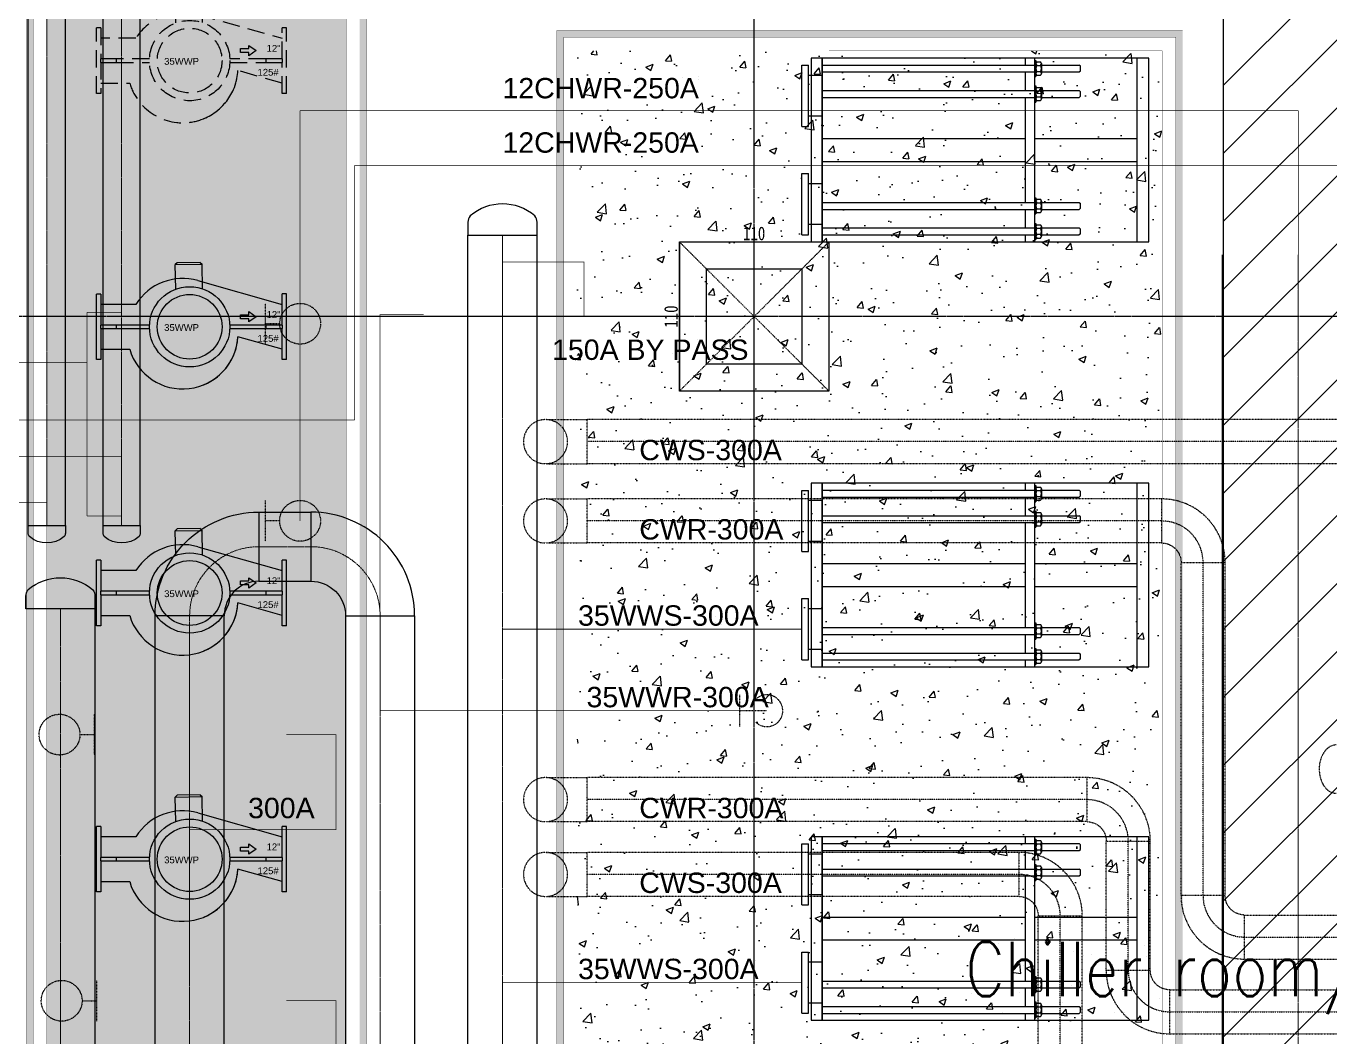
# Model space of a CAD drawing. Header units: millimetres. Extents: x -18489 to 17339, y -1599 to 10961.
# Drawn here: x -16733 to -15775, y 5132 to 5876 of the extents above; entities that cross this region are included whole.
import ezdxf
from ezdxf.enums import TextEntityAlignment as Align

# ---------------------------------------------------------------- set-up
doc = ezdxf.new("R2010")
doc.units = ezdxf.units.MM
for name, pattern in [('188K-SM-03-F10-MECH-EQ-Y2257103$0$Micron CUP L10 HVAC EQU$0$DASHED', [19.05, 12.7, -6.35]), ('188K-SM-07-F10-MECH-CHW PIPE-Y2257103$0$Micron CUP L10 HVAC 2nd PIPE$0$CENTER', [2, 1.25, -0.25, 0.25, -0.25]), ('188K-SM-07-F10-MECH-CHW PIPE-Y2257103$0$Micron CUP L10 HVAC 2nd PIPE$0$DASHED', [0.75, 0.5, -0.25]), ('188K-SM-07-F10-MECH-CHW PIPE-Y2257103$0$Micron CUP L10 HVAC 2nd PIPE$0$JIS_02_1.0', [2, 1, -1]), ('188K-SM-07-F10-MECH-CHW PIPE-Y2257103$0$XKA01LR1-HVAC-PIPE-冷卻水-Y2225103 Shawn$0$CENTER', [2, 1.25, -0.25, 0.25, -0.25]), ('X-CUB3-L10$0$COL-CEN-LIN', [3.25, 2.5, -0.25, 0.25, -0.25]), ('X-CUB3-L10$0$HIDDEN', [0.4, 0.3, -0.1])]:
    doc.linetypes.add(name, pattern=pattern)
for name, color, linetype in [('188K-SM-03-F10-MECH-EQ-Y2257103$0$0 Xref', 8, 'Continuous'), ('188K-SM-03-F10-MECH-EQ-Y2257103$0$M-EQU-FOUNDATION', 8, 'Continuous'), ('188K-SM-03-F10-MECH-EQ-Y2257103$0$Micron CUP L10 CDA EQU$0$M MOVE-IN AREA', 8, 'Continuous'), ('188K-SM-03-F10-MECH-EQ-Y2257103$0$Micron CUP L10 HVAC EQU$0$M-FUTURE-EQU', 253, '188K-SM-03-F10-MECH-EQ-Y2257103$0$Micron CUP L10 HVAC EQU$0$DASHED'), ('188K-SM-03-F10-MECH-EQ-Y2257103$0$Micron CUP L10 HVAC EQU$0$M-HVAC HR CHILLER', 1, 'Continuous'), ('188K-SM-07-F10-MECH-CHW PIPE-Y2257103$0$0 XC', 8, 'Continuous'), ('188K-SM-07-F10-MECH-CHW PIPE-Y2257103$0$M-CWTR-12PIPE-R', 4, 'Continuous'), ('188K-SM-07-F10-MECH-CHW PIPE-Y2257103$0$M-CWTR-5PIPE-R', 94, 'Continuous'), ('188K-SM-07-F10-MECH-CHW PIPE-Y2257103$0$M-CWTR-5PIPE-S', 144, 'Continuous'), ('188K-SM-07-F10-MECH-CHW PIPE-Y2257103$0$M-P-HWR-D-29', 211, 'Continuous'), ('188K-SM-07-F10-MECH-CHW PIPE-Y2257103$0$M-P-HWS-D-35', 1, 'Continuous'), ('188K-SM-07-F10-MECH-CHW PIPE-Y2257103$0$Micron CUP L10 HVAC 2nd PIPE$0$M-CWTR-5PIPE-R', 94, 'Continuous'), ('188K-SM-07-F10-MECH-CHW PIPE-Y2257103$0$Micron CUP L10 HVAC 2nd PIPE$0$M-CWTR-5PIPE-S', 144, 'Continuous'), ('188K-SM-07-F10-MECH-CHW PIPE-Y2257103$0$Micron CUP L10 HVAC 2nd PIPE$0$M-P-12CHR-2nd-PIPE', 4, '188K-SM-07-F10-MECH-CHW PIPE-Y2257103$0$Micron CUP L10 HVAC 2nd PIPE$0$JIS_02_1.0'), ('188K-SM-07-F10-MECH-CHW PIPE-Y2257103$0$Micron CUP L10 HVAC 2nd PIPE$0$M-P-12CHS-2nd-PIPE', 3, '188K-SM-07-F10-MECH-CHW PIPE-Y2257103$0$Micron CUP L10 HVAC 2nd PIPE$0$JIS_02_1.0'), ('188K-SM-07-F10-MECH-CHW PIPE-Y2257103$0$Micron CUP L10 HVAC 2nd PIPE$0$M-P-2nd -CWS-D', 15, '188K-SM-07-F10-MECH-CHW PIPE-Y2257103$0$Micron CUP L10 HVAC 2nd PIPE$0$JIS_02_1.0'), ('188K-SM-07-F10-MECH-CHW PIPE-Y2257103$0$Micron CUP L10 HVAC 2nd PIPE$0$M-P-2nd Cen', 8, '188K-SM-07-F10-MECH-CHW PIPE-Y2257103$0$Micron CUP L10 HVAC 2nd PIPE$0$CENTER'), ('188K-SM-07-F10-MECH-CHW PIPE-Y2257103$0$Micron CUP L10 HVAC 2nd PIPE$0$M-P-2nd HWR', 211, '188K-SM-07-F10-MECH-CHW PIPE-Y2257103$0$Micron CUP L10 HVAC 2nd PIPE$0$JIS_02_1.0'), ('188K-SM-07-F10-MECH-CHW PIPE-Y2257103$0$Micron CUP L10 HVAC 2nd PIPE$0$M-P-2nd-CWR-D', 202, '188K-SM-07-F10-MECH-CHW PIPE-Y2257103$0$Micron CUP L10 HVAC 2nd PIPE$0$JIS_02_1.0'), ('188K-SM-07-F10-MECH-CHW PIPE-Y2257103$0$Micron CUP L10 HVAC 2nd PIPE$0$M-P-2nd-HWS', 1, '188K-SM-07-F10-MECH-CHW PIPE-Y2257103$0$Micron CUP L10 HVAC 2nd PIPE$0$JIS_02_1.0'), ('188K-SM-07-F10-MECH-CHW PIPE-Y2257103$0$Micron CUP L10 HVAC 2nd PIPE$0$M-P-TXT2.5', 7, 'Continuous'), ('X-CUB3-L10$0$CCL', 8, 'X-CUB3-L10$0$COL-CEN-LIN'), ('X-CUB3-L10$0$COL', 8, 'Continuous'), ('X-CUB3-L10$0$COL-S', 8, 'Continuous')]:
    doc.layers.add(name, color=color, linetype=linetype)
doc.layers.add('188K-SM-07-F10-MECH-CHW PIPE-Y2257103$0$XKA01LR1-HVAC-PIPE-冷卻水-Y2225103 Shawn$0$M-PIPE-CEN', color=8, linetype='188K-SM-07-F10-MECH-CHW PIPE-Y2257103$0$XKA01LR1-HVAC-PIPE-冷卻水-Y2225103 Shawn$0$CENTER', lineweight=9)
doc.styles.add('188K-SM-03-F10-MECH-EQ-Y2257103$0$Micron CUP L10 HVAC EQU$0$Standard', font='arial.ttf')
doc.styles.add('188K-SM-07-F10-MECH-CHW PIPE-Y2257103$0$Micron CUP L10 HVAC 2nd PIPE$0$Standard', font='arial.ttf')
doc.styles.add('X-CUB3-L10$0$CHINA', font='simplex.shx', dxfattribs={"width": 0.75, "bigfont": 'chineset.shx'})
doc.styles.add('X-CUB3-L10$0$DIM', font='', dxfattribs={"width": 0.8})
doc.styles.get('X-CUB3-L10$0$DIM').set_extended_font_data('MingLiU')
doc.dimstyles.new('X-CUB3-L10$0$JJP_005_defpoint', dxfattribs={"dimtxt": 20, "dimasz": 0.5, "dimexe": 0.5, "dimexo": 0.5, "dimgap": 0.5, "dimtad": 1, "dimdsep": 46, "dimtxsty": 'X-CUB3-L10$0$DIM', "dimblk": 'X-CUB3-L10$0$_None', "dimcen": 10, "dimclrd": 256, "dimclre": 256, "dimclrt": 256, "dimadec": 0, "dimazin": 0, "dimtfac": 1, "dimtix": 1, "dimtmove": 2, "dimatfit": 3, "dimldrblk": 'X-CUB3-L10$0$_None', "dimfxl": 0.5, "dimtolj": 1, "dimtzin": 0, "dimarcsym": 0})

# ---------------------------------------------------------------- blocks, each defined once
blk = doc.blocks.new('188K-SM-03-F10-MECH-EQ-Y2257103$0$Micron CUP L10 HVAC EQU$0$A$C66dd3646')
for p, q in [((-92.1, 0), (-47.1, 0)), ((-92.1, 0), (-92.1, -5)), ((-47.1, 0), (-47.1, -5)), ((-12.5, 0), (32.5, 0)), ((-12.5, 0), (-12.5, -5)), ((32.5, 0), (32.5, -5)), ((-92.1, -5), (-47.1, -5)), ((-84.6, -15), (-84.6, -5)), ((-54.6, -15), (-54.6, -5)), ((-12.5, -5), (32.5, -5)), ((-5, -15), (-5, -5)), ((25, -15), (25, -5)), ((-92.23, -15), (-92.23, -171.22)), ((-87.17, -15), (-87.17, -171.22)), ((-73.49, -15), (-73.49, -171.22)), ((-68.43, -15), (-68.43, -171.22)), ((-38.24, -15), (-38.24, -164.47)), ((-21.36, -15), (-21.36, -164.47)), ((8.83, -15), (8.83, -171.22)), ((13.89, -15), (13.89, -171.22)), ((27.57, -15), (27.57, -171.22)), ((32.63, -15), (32.63, -171.22)), ((-97.3, -164.47), (-92.23, -164.47)), ((-97.3, -171.22), (37.7, -171.22)), ((-95.61, -171.22), (-95.61, -172.07)), ((-83.79, -172.07), (-95.61, -172.07)), ((-86.08, -172.07), (-93.32, -172.07)), ((-87.17, -164.47), (-73.49, -164.47)), ((-83.79, -171.22), (-83.79, -172.07)), ((-76.87, -171.22), (-76.87, -172.07)), ((-65.05, -172.07), (-76.87, -172.07)), ((-67.34, -172.07), (-74.58, -172.07)), ((-68.43, -164.47), (8.83, -164.47)), ((-65.05, -171.22), (-65.05, -172.07)), ((-38.24, -171.22), (-38.24, -246.56)), ((-21.36, -171.22), (-21.36, -246.56)), ((5.45, -171.22), (5.45, -172.07)), ((17.27, -172.07), (5.45, -172.07)), ((14.98, -172.07), (7.74, -172.07)), ((13.89, -164.47), (27.57, -164.47)), ((17.27, -171.22), (17.27, -172.07)), ((24.19, -171.22), (24.19, -172.07)), ((36.01, -172.07), (24.19, -172.07)), ((33.72, -172.07), (26.48, -172.07)), ((32.63, -164.47), (37.7, -164.47)), ((36.01, -171.22), (36.01, -172.07)), ((-94.58, -172.74), (-94.58, -175.44)), ((-86.08, -176.12), (-93.32, -176.12)), ((-92.23, -176.12), (-92.23, -203.97)), ((-92.07, -175.44), (-92.07, -172.74)), ((-87.34, -172.74), (-87.34, -175.44)), ((-87.17, -176.12), (-87.17, -203.97)), ((-84.83, -172.74), (-84.83, -175.44)), ((-75.83, -172.74), (-75.83, -175.44)), ((-67.34, -176.12), (-74.58, -176.12)), ((-73.49, -176.12), (-73.49, -203.97)), ((-73.32, -175.44), (-73.32, -172.74)), ((-68.6, -172.74), (-68.6, -175.44)), ((-68.43, -176.12), (-68.43, -203.97)), ((-66.08, -172.74), (-66.08, -175.44)), ((6.48, -172.74), (6.48, -175.44)), ((14.98, -176.12), (7.74, -176.12)), ((8.83, -176.12), (8.83, -203.97)), ((9.11, -175.51), (8.95, -175.51)), ((9, -175.44), (9, -172.74)), ((13.77, -175.51), (13.61, -175.51)), ((13.72, -172.74), (13.72, -175.44)), ((13.89, -176.12), (13.89, -203.97)), ((16.23, -172.74), (16.23, -175.44)), ((25.23, -172.74), (25.23, -175.44)), ((33.72, -176.12), (26.48, -176.12)), ((27.57, -176.12), (27.57, -203.97)), ((27.85, -175.51), (27.69, -175.51)), ((27.74, -175.44), (27.74, -172.74)), ((32.51, -175.51), (32.35, -175.51)), ((32.47, -172.74), (32.47, -175.44)), ((32.63, -176.12), (32.63, -203.97)), ((34.98, -172.74), (34.98, -175.44)), ((-91.39, -204.81), (-92.23, -203.97)), ((-91.39, -204.81), (-88.01, -204.81)), ((-87.17, -203.97), (-88.01, -204.81)), ((-72.65, -204.81), (-73.49, -203.97)), ((-72.65, -204.81), (-69.27, -204.81)), ((-68.43, -203.97), (-69.27, -204.81)), ((8.83, -203.97), (9.67, -204.81)), ((9.67, -204.81), (13.05, -204.81)), ((13.05, -204.81), (13.89, -203.97)), ((27.57, -203.97), (28.41, -204.81)), ((28.41, -204.81), (31.79, -204.81)), ((31.79, -204.81), (32.63, -203.97)), ((-97.3, -246.56), (37.7, -246.56))]:
    blk.add_line(p, q)
for points in [[(37.7, -15), (37.7, -7), (-97.3, -7), (-97.3, -15)], [(37.7, -15), (-97.3, -15), (-97.3, -255), (37.7, -255)]]:
    blk.add_lwpolyline(points, close=True)
for centre, major_axis, start_param, end_param in [((-93.32, -173.57), (-1.06, 1.06), 4.510487, 6.485087), ((-89.7, -176.54), (-3.16, 3.16), -1.341997, -0.228799), ((-86.08, -173.57), (1.06, 1.06), 6.081283, 8.055884), ((-74.58, -173.57), (-1.06, 1.06), 4.510487, 6.485087), ((-70.96, -176.54), (-3.16, 3.16), -1.341997, -0.228799), ((-67.34, -173.57), (-1.06, 1.06), 4.510487, 6.485087), ((7.74, -173.57), (-1.06, 1.06), 4.510487, 6.485087), ((11.36, -176.54), (3.16, 3.16), 0.228799, 1.341997), ((14.98, -173.57), (1.06, 1.06), 6.081283, 8.055884), ((26.48, -173.57), (-1.06, 1.06), 4.510487, 6.485087), ((30.1, -176.54), (-3.16, 3.16), -1.341997, -0.228799), ((33.72, -173.57), (-1.06, 1.06), 4.510487, 6.485087), ((-93.32, -174.61), (1.06, 1.06), 2.939691, 4.914291), ((-89.7, -171.64), (3.16, 3.16), 3.370391, 4.48359), ((-86.08, -174.61), (-1.06, 1.06), 1.368894, 3.343495), ((-74.58, -174.61), (1.06, 1.06), 2.939691, 4.914291), ((-70.96, -171.64), (3.16, 3.16), 3.370391, 4.48359), ((-67.34, -174.61), (-1.06, 1.06), 1.368894, 3.343495), ((7.74, -174.61), (1.06, 1.06), 2.939691, 4.914291), ((11.36, -171.64), (3.16, 3.16), 3.370391, 4.48359), ((14.98, -174.61), (-1.06, 1.06), 1.368894, 3.343495), ((26.48, -174.61), (1.06, 1.06), 2.939691, 4.914291), ((30.1, -171.64), (3.16, 3.16), 3.370391, 4.48359), ((33.72, -174.61), (-1.06, 1.06), 1.368894, 3.343495)]:
    blk.add_ellipse(centre, major_axis=major_axis, ratio=1, start_param=start_param, end_param=end_param)
blk = doc.blocks.new('188K-SM-03-F10-MECH-EQ-Y2257103$0$Micron CUP L10 HVAC EQU$0$ARROW')
for p, q in [((-1, 1.71), (-0.98, 1.71)), ((-0.98, 3.35), (-0.99, 4.64)), ((-0.99, 4.64), (2, 2.52)), ((-0.97, 0.46), (-0.98, 1.71)), ((2, 2.52), (-0.97, 0.46)), ((-0.97, 0.46), (-0.97, 0.46))]:
    blk.add_line(p, q)
blk.add_lwpolyline([(-1, 1.71), (-4.4, 1.71), (-4.4, 3.35), (-1, 3.35)])
blk = doc.blocks.new('188K-SM-03-F10-MECH-EQ-Y2257103$0$Micron CUP L10 HVAC EQU$0$A$C3F035902')
for p, q in [((21.57, 139.7, -726.97), (69.83, 139.7, -726.97)), ((21.57, 136.53, -726.97), (21.57, 139.7, -726.97)), ((44.43, 136.53, -726.97), (21.57, 136.53, -726.97)), ((29.19, 136.53, -726.97), (29.19, 115.2, -726.97)), ((44.43, 136.53, -726.97), (44.43, 125.1, -726.97)), ((44.43, 136.53, -726.97), (46.97, 136.53, -726.97)), ((46.97, 125.1, -726.97), (46.97, 136.53, -726.97)), ((69.83, 136.53, -726.97), (46.97, 136.53, -726.97)), ((62.21, 110.63, -726.97), (62.21, 136.53, -726.97)), ((69.83, 136.53, -726.97), (69.83, 139.7, -726.97)), ((44.43, 125.1, -726.97), (44.43, 100.62, -726.97)), ((46.97, 125.1, -726.97), (44.43, 125.1, -726.97)), ((46.97, 100.62, -726.97), (46.97, 125.1, -726.97)), ((73.39, 81.38, -726.97), (91.42, 81.66, -726.97)), ((91.42, 81.66, -726.97), (91.72, 61.97, -726.97)), ((92.88, 80.24, -726.97), (91.42, 81.66, -726.97)), ((93.13, 63.43, -726.97), (92.88, 80.24, -726.97)), ((79.73, 65.15, -726.97), (62.22, 3.18, -726.97)), ((73.69, 61.7, -726.97), (91.72, 61.97, -726.97)), ((93.13, 63.43, -726.97), (91.72, 61.97, -726.97)), ((44.44, 41.62, -726.97), (44.44, 15.23, -726.97)), ((46.98, 15.23, -726.97), (46.98, 41.62, -726.97)), ((29.2, 3.18, -726.97), (38.37, 35.62, -726.97)), ((44.44, 15.23, -726.97), (44.44, 3.18, -726.97)), ((46.98, 15.23, -726.97), (44.44, 15.23, -726.97)), ((46.98, 3.18, -726.97), (46.98, 15.23, -726.97)), ((21.58, 3.18, -726.97), (44.44, 3.18, -726.97)), ((21.58, 0, -726.97), (21.58, 3.18, -726.97)), ((21.58, 0, -726.97), (69.84, 0, -726.97)), ((46.98, 3.18, -726.97), (44.44, 3.18, -726.97)), ((46.98, 3.18, -726.97), (69.84, 3.18, -726.97)), ((69.84, 0, -726.97), (69.84, 3.18, -726.97))]:
    blk.add_line(p, q)
for radius in [29.53, 23.79]:
    blk.add_circle((45.7, 71.12, -726.97), radius)
for start, end in [(106.33505, 266.81551), (344.21584, 57.91027), (202.52535, 266.81551)]:
    blk.add_arc((40.62, 76.2, -726.97), 40.64, start, end)
at = {"xscale": 1.805256982577703, "yscale": 1.805256982577703, "zscale": 1.805256982577703, "rotation": 270}
blk.add_blockref('188K-SM-03-F10-MECH-EQ-Y2257103$0$Micron CUP L10 HVAC EQU$0$ARROW', (48.51, 25.77, -440.76), dxfattribs=at)
at = {"style": '188K-SM-03-F10-MECH-EQ-Y2257103$0$Micron CUP L10 HVAC EQU$0$Standard'}
for s, p in [('35WWP', (42.67, 89.86, -726.97)), ('125#', (34.66, 21.22, -726.66)), ('12"', (52.24, 14.55, -726.66))]:
    blk.add_text(s, height=5, rotation=270, dxfattribs=at).set_placement(p)
blk = doc.blocks.new('188K-SM-03-F10-MECH-EQ-Y2257103$0$Micron CUP L10 HVAC EQU')
at = {"layer": '188K-SM-03-F10-MECH-EQ-Y2257103$0$Micron CUP L10 HVAC EQU$0$M-FUTURE-EQU', "xscale": 10, "yscale": 10, "zscale": 10, "rotation": 90}
blk.add_blockref('188K-SM-03-F10-MECH-EQ-Y2257103$0$Micron CUP L10 HVAC EQU$0$A$C3F035902', (-210155.5, 50957.9, 7269.7), dxfattribs=at)
at = {"layer": '188K-SM-03-F10-MECH-EQ-Y2257103$0$Micron CUP L10 HVAC EQU$0$M-HVAC HR CHILLER', "xscale": 10, "yscale": 10, "zscale": 10, "rotation": 90}
for name, p in [('188K-SM-03-F10-MECH-EQ-Y2257103$0$Micron CUP L10 HVAC EQU$0$A$C66dd3646', (-206366.7, 51055.6)), ('188K-SM-03-F10-MECH-EQ-Y2257103$0$Micron CUP L10 HVAC EQU$0$A$C3F035902', (-210155.5, 48999.8, 7269.7)), ('188K-SM-03-F10-MECH-EQ-Y2257103$0$Micron CUP L10 HVAC EQU$0$A$C66dd3646', (-206366.7, 47928.6)), ('188K-SM-03-F10-MECH-EQ-Y2257103$0$Micron CUP L10 HVAC EQU$0$A$C3F035902', (-210155.5, 47041.7, 7269.7)), ('188K-SM-03-F10-MECH-EQ-Y2257103$0$Micron CUP L10 HVAC EQU$0$A$C3F035902', (-210155.5, 45083.6, 7269.7)), ('188K-SM-03-F10-MECH-EQ-Y2257103$0$Micron CUP L10 HVAC EQU$0$A$C66dd3646', (-206366.7, 45328.6))]:
    blk.add_blockref(name, p, dxfattribs=at)
blk = doc.blocks.new('188K-SM-03-F10-MECH-EQ-Y2257103')
at = {"layer": '188K-SM-03-F10-MECH-EQ-Y2257103$0$M-EQU-FOUNDATION'}
h = blk.add_hatch(dxfattribs=at)
h.set_pattern_fill('AR-CONC', color=256, scale=0.1)
h.set_pattern_definition([(50, (3173.521, 709.199), (18.218467, -1.593909), [1.905, -20.955]), (355, (3173.521, 709.2), (-3.524342, 19.105685), [1.524, -16.764058]), (100.45144, (3175.04, 709.066), (14.694125, 17.511775), [1.619001, -17.809024]), (46.1842, (3173.521, 714.28), (27.107904, -4.204233), [2.8575, -31.4325]), (96.63556, (3175.78, 713.93), (23.740413, 24.742612), [2.428502, -26.71356]), (351.18415, (3173.52, 714.28), (23.740413, 24.742612), [2.285997, -25.145973]), (21, (3176.061, 713.009), (15.161439, -10.22652), [1.905, -20.955]), (326, (3176.061, 713.01), (6.180203, 18.418797), [1.524, -16.764]), (71.451445, (3177.325, 712.157), (21.341642, 8.192277), [1.619001, -17.808994]), (37.5, (3173.5214, 709.199), (0.3088603, 8.4555039), [0, -16.5608, 0, -17.018, 0, -16.8275]), (7.5, (3173.521, 709.199), (6.6819663, 10.0180575), [0, -9.7028, 0, -16.1798, 0, -6.4135]), (327.5, (3167.857, 709.199), (13.5590595, -0.5728744), [0, -6.35, 0, -19.812, 0, -26.289]), (317.5, (3165.317, 709.199), (14.812918, 2.542649), [0, -8.255, 0, -13.1572, 0, -18.669])])
h.paths.add_polyline_path([(-16488.15, 5923.27), (-16488.15, 4312.46), (-16728.15, 4312.46), (-16728.15, 5923.27)], flags=16)
h.paths.add_polyline_path([(-16483.15, 5928.27), (-16483.15, 4307.46), (-16733.15, 4307.46), (-16733.15, 5928.27)])
h = blk.add_hatch(dxfattribs=at)
h.set_pattern_fill('AR-CONC', color=256, scale=0.3)
h.set_pattern_definition([(50, (3173.52, 709.2), (54.6554, -4.78173), [5.715, -62.865]), (355, (3173.52, 709.2), (-10.57303, 57.31705), [4.572, -50.29218]), (100.45144, (3178.076, 708.8), (44.08237, 52.53533), [4.857, -53.42707]), (46.1842, (3173.52, 724.44), (81.32371, -12.6127), [8.5725, -94.2975]), (96.63556, (3180.3, 723.39), (71.22124, 74.22784), [7.2855, -80.14068]), (351.18415, (3173.52, 724.44), (71.22124, 74.22784), [6.858, -75.43792]), (21, (3181.14, 720.63), (45.48432, -30.67956), [5.715, -62.865]), (326, (3181.14, 720.63), (18.54061, 55.25639), [4.572, -50.292]), (71.45144, (3184.93, 718.07), (64.02493, 24.57683), [4.857, -53.42698]), (37.5, (3173.521, 709.2), (0.926581, 25.366512), [0, -49.6824, 0, -51.054, 0, -50.4825]), (7.5, (3173.52, 709.2), (20.0459, 30.054172), [0, -29.1084, 0, -48.5394, 0, -19.2405]), (327.5, (3156.529, 709.2), (40.677179, -1.718623), [0, -19.05, 0, -59.436, 0, -78.867]), (317.5, (3148.91, 709.2), (44.438754, 7.62795), [0, -24.765, 0, -39.4716, 0, -56.007])])
h.paths.add_polyline_path([(-16498.15, 5913.27), (-16498.15, 4322.46), (-16718.15, 4322.46), (-16718.15, 5913.27)])
h = blk.add_hatch(dxfattribs=at)
h.set_pattern_fill('AR-CONC', color=256, scale=0.1)
h.set_pattern_definition([(50, (3773.521, 709.199), (18.218467, -1.593909), [1.905, -20.955]), (355, (3773.521, 709.2), (-3.524342, 19.105685), [1.524, -16.764058]), (100.45144, (3775.04, 709.066), (14.694125, 17.511775), [1.619001, -17.809024]), (46.1842, (3773.521, 714.28), (27.107904, -4.204233), [2.8575, -31.4325]), (96.63556, (3775.78, 713.93), (23.740413, 24.742612), [2.428502, -26.71356]), (351.18415, (3773.52, 714.28), (23.740413, 24.742612), [2.285997, -25.145973]), (21, (3776.061, 713.009), (15.161439, -10.22652), [1.905, -20.955]), (326, (3776.061, 713.01), (6.180203, 18.418797), [1.524, -16.764]), (71.451445, (3777.325, 712.157), (21.341642, 8.192277), [1.619001, -17.808994]), (37.5, (3773.5214, 709.199), (0.3088603, 8.4555039), [0, -16.5608, 0, -17.018, 0, -16.8275]), (7.5, (3773.521, 709.199), (6.6819663, 10.0180575), [0, -9.7028, 0, -16.1798, 0, -6.4135]), (327.5, (3767.857, 709.199), (13.5590595, -0.5728744), [0, -6.35, 0, -19.812, 0, -26.289]), (317.5, (3765.317, 709.199), (14.812918, 2.542649), [0, -8.255, 0, -13.1572, 0, -18.669])])
h.paths.add_polyline_path([(-15888.15, 5867.95), (-15888.15, 4762.46), (-16338.15, 4762.46), (-16338.15, 5867.95)], flags=16)
h.paths.add_polyline_path([(-15883.15, 5872.95), (-15883.15, 4757.46), (-16343.15, 4757.46), (-16343.15, 5872.95)])
h = blk.add_hatch(dxfattribs=at)
h.set_pattern_fill('AR-CONC', color=256, scale=0.3)
h.set_pattern_definition([(50, (4473.52, 709.2), (54.6554, -4.78173), [5.715, -62.865]), (355, (4473.52, 709.2), (-10.57303, 57.31705), [4.572, -50.29218]), (100.45144, (4478.076, 708.8), (44.08237, 52.53533), [4.857, -53.42707]), (46.1842, (4473.52, 724.44), (81.32371, -12.6127), [8.5725, -94.2975]), (96.63556, (4480.3, 723.39), (71.22124, 74.22784), [7.2855, -80.14068]), (351.18415, (4473.52, 724.44), (71.22124, 74.22784), [6.858, -75.43792]), (21, (4481.14, 720.63), (45.48432, -30.67956), [5.715, -62.865]), (326, (4481.14, 720.63), (18.54061, 55.25639), [4.572, -50.292]), (71.45144, (4484.93, 718.07), (64.02493, 24.57683), [4.857, -53.42698]), (37.5, (4473.521, 709.2), (0.926581, 25.366512), [0, -49.6824, 0, -51.054, 0, -50.4825]), (7.5, (4473.52, 709.2), (20.0459, 30.054172), [0, -29.1084, 0, -48.5394, 0, -19.2405]), (327.5, (4456.529, 709.2), (40.677179, -1.718623), [0, -19.05, 0, -59.436, 0, -78.867]), (317.5, (4448.91, 709.2), (44.438754, 7.62795), [0, -24.765, 0, -39.4716, 0, -56.007])])
h.paths.add_polyline_path([(-16328.15, 5857.78), (-16253.15, 5857.78), (-16143.15, 5857.78), (-16143.15, 5857.95), (-15898.15, 5857.95), (-15898.15, 4772.46), (-16328.15, 4772.46)])
at = {"layer": '188K-SM-03-F10-MECH-EQ-Y2257103$0$M-EQU-FOUNDATION', "const_width": 0.2}
for points in [[(-16483.15, 5928.27), (-16483.15, 4307.46), (-16733.15, 4307.46), (-16733.15, 5928.27)], [(-16488.15, 5923.27), (-16488.15, 4312.46), (-16728.15, 4312.46), (-16728.15, 5923.27)], [(-16498.15, 5913.27), (-16498.15, 4322.46), (-16718.15, 4322.46), (-16718.15, 5913.27)], [(-15883.15, 5872.95), (-15883.15, 4757.46), (-16343.15, 4757.46), (-16343.15, 5872.95)], [(-15888.15, 5867.95), (-15888.15, 4762.46), (-16338.15, 4762.46), (-16338.15, 5867.95)], [(-16328.15, 5857.78), (-16253.15, 5857.78), (-16253.15, 5857.78), (-16143.15, 5857.78), (-16143.15, 5857.95), (-15898.15, 5857.95), (-15898.15, 4772.46), (-16328.15, 4772.46)]]:
    blk.add_lwpolyline(points, close=True, dxfattribs=at)
at = {"layer": '188K-SM-03-F10-MECH-EQ-Y2257103$0$0 Xref', "xscale": 0.1, "yscale": 0.1, "zscale": 0.1}
blk.add_blockref('188K-SM-03-F10-MECH-EQ-Y2257103$0$Micron CUP L10 HVAC EQU', (4473.52, 709.2), dxfattribs=at)
at = {"layer": '188K-SM-03-F10-MECH-EQ-Y2257103$0$Micron CUP L10 CDA EQU$0$M MOVE-IN AREA'}
h = blk.add_hatch(dxfattribs=at)
h.set_pattern_fill('JIS_WOOD', color=256, scale=50)
h.set_pattern_definition([(45, (4473.52, 709.2), (-25, 25), [])])
h.paths.add_polyline_path([(-17249.15, 7922.46), (-17249.15, 7642.46), (-15853.15, 7642.46), (-15853.15, 6432.46), (-15853.15, 789.96), (-15463.15, 789.96), (-15463.15, 6142.46), (-15463.15, 7642.46), (-14093.15, 7642.46), (-14093.15, 7922.46)])
at = {"layer": '188K-SM-03-F10-MECH-EQ-Y2257103$0$Micron CUP L10 CDA EQU$0$M MOVE-IN AREA', "const_width": 1}
blk.add_lwpolyline([(-17249.15, 7922.46), (-17249.15, 7642.46), (-15853.15, 7642.46), (-15853.15, 6432.46), (-15853.15, 6432.46), (-15853.15, 789.96), (-15463.15, 789.96), (-15463.15, 6142.46), (-15463.15, 6142.46), (-15463.15, 7642.46), (-14093.15, 7642.46), (-14093.15, 7922.46)], close=True, dxfattribs=at)
blk = doc.blocks.new('*D570')
at = {"layer": 'DefPoints', "lineweight": -2, "transparency": 16777216}
blk.add_line((0, 0), (110, 0), dxfattribs=at)
at = {"layer": 'DefPoints', "color": 0, "transparency": 16777216}
for p in [(0, 0), (110, 0), (110, 0)]:
    blk.add_point(p, dxfattribs=at)
at = {"layer": 'DefPoints', "transparency": 16777216, "insert": (55, 6.07), "char_height": 10, "attachment_point": 5, "style": 'X-CUB3-L10$0$DIM'}
blk.add_mtext('\\A1;110', dxfattribs=at)
blk = doc.blocks.new('X-CUB3-L10$0$_None')
blk = doc.blocks.new('*D571')
at = {"layer": 'DefPoints', "lineweight": -2, "transparency": 16777216}
blk.add_line((0, 0), (0, -110), dxfattribs=at)
at = {"layer": 'DefPoints', "color": 0, "transparency": 16777216}
for p in [(0, 0), (0, -110), (0, -110)]:
    blk.add_point(p, dxfattribs=at)
at = {"layer": 'DefPoints', "transparency": 16777216, "insert": (-6.07, -55), "char_height": 10, "attachment_point": 5, "rotation": 90, "style": 'X-CUB3-L10$0$DIM'}
blk.add_mtext('\\A1;110', dxfattribs=at)
blk = doc.blocks.new('188K-SM-07-F10-MECH-CHW PIPE-Y2257103$0$500A-12')
blk.add_lwpolyline([(94.3, -254), (0, -254), (0, 254), (94.3, 254, -0.159807), (141.5, 238.5, -0.366872), (141.5, -238.5, -0.159807)], format="xyb", close=True)
blk = doc.blocks.new('188K-SM-07-F10-MECH-CHW PIPE-Y2257103$0$Micron CUP L10 HVAC 2nd PIPE$0$300A-15')
for p, q in [((0, 162), (305, 162)), ((305, -162), (305, 162)), ((0, -162), (305, -162))]:
    blk.add_line(p, q)
blk.add_arc((0, 0), 162, 90, 270)
at = {"linetype": '188K-SM-07-F10-MECH-CHW PIPE-Y2257103$0$Micron CUP L10 HVAC 2nd PIPE$0$DASHED'}
blk.add_arc((0, 0), 162, 270, 90, dxfattribs=at)
blk = doc.blocks.new('188K-SM-07-F10-MECH-CHW PIPE-Y2257103$0$Micron CUP L10 HVAC 2nd PIPE')
at = {"layer": '188K-SM-07-F10-MECH-CHW PIPE-Y2257103$0$Micron CUP L10 HVAC 2nd PIPE$0$M-CWTR-5PIPE-R', "color": 8, "linetype": '188K-SM-07-F10-MECH-CHW PIPE-Y2257103$0$Micron CUP L10 HVAC 2nd PIPE$0$JIS_02_1.0', "const_width": 5}
blk.add_lwpolyline([(-215424, 48063.6), (-215424, 48501.9), (-211366.7, 48501.9)], dxfattribs=at)
at = {"layer": '188K-SM-07-F10-MECH-CHW PIPE-Y2257103$0$Micron CUP L10 HVAC 2nd PIPE$0$M-CWTR-5PIPE-S', "color": 8, "linetype": '188K-SM-07-F10-MECH-CHW PIPE-Y2257103$0$Micron CUP L10 HVAC 2nd PIPE$0$JIS_02_1.0', "const_width": 5}
blk.add_lwpolyline([(-212637.5, 47214.7), (-212637.5, 48164.7), (-211916.7, 48164.7)], dxfattribs=at)
at = {"layer": '188K-SM-07-F10-MECH-CHW PIPE-Y2257103$0$Micron CUP L10 HVAC 2nd PIPE$0$M-P-12CHR-2nd-PIPE', "color": 8}
for p, q in [((-210309.6, 49329.4, 0), (-210309.6, 49629.4, 0)), ((-210204.6, 49479.4, 0), (-210309.6, 49479.4, 0)), ((-210309.6, 47879.4, 0), (-210309.6, 48179.4, 0)), ((-210204.6, 48029.4, 0), (-210309.6, 48029.4, 0))]:
    blk.add_line(p, q, dxfattribs=at)
at = {"layer": '188K-SM-07-F10-MECH-CHW PIPE-Y2257103$0$Micron CUP L10 HVAC 2nd PIPE$0$M-P-12CHR-2nd-PIPE', "color": 8, "const_width": 5, "elevation": 0}
for points in [[(-210054.6, 49479.4), (-210054.6, 51045.8)], [(-210054.6, 51045.8), (-202716.7, 51045.8)], [(-210054.6, 49479.4), (-210054.6, 48029.4)]]:
    blk.add_lwpolyline(points, dxfattribs=at)
at = {"layer": '188K-SM-07-F10-MECH-CHW PIPE-Y2257103$0$Micron CUP L10 HVAC 2nd PIPE$0$M-P-12CHR-2nd-PIPE', "color": 8, "const_width": 5}
for points in [[(-202716.7, 48952.1), (-202716.7, 51045.8)], [(-211620.8, 49193.2), (-211620.8, 49562.6), (-211620.8, 48066.2)], [(-211620.8, 49562.6), (-211369.6, 49562.6)], [(-215541, 46064.7), (-216114, 46064.7), (-216114, 49193.2), (-211620.8, 49193.2)], [(-211620.8, 48066.2), (-211366.7, 48066.2)]]:
    blk.add_lwpolyline(points, dxfattribs=at)
at = {"layer": '188K-SM-07-F10-MECH-CHW PIPE-Y2257103$0$Micron CUP L10 HVAC 2nd PIPE$0$M-P-12CHR-2nd-PIPE', "color": 8}
for centre in [(-210054.6, 49479.4, 0), (-210054.6, 48029.4, 0)]:
    blk.add_circle(centre, 150, dxfattribs=at)
at = {"layer": '188K-SM-07-F10-MECH-CHW PIPE-Y2257103$0$Micron CUP L10 HVAC 2nd PIPE$0$M-P-12CHR-2nd-PIPE'}
blk.add_ellipse((-202437.2, 46203.1), major_axis=(0, -178), ratio=0.707865, start_param=3.141593, end_param=6.283185, dxfattribs=at)
at = {"layer": '188K-SM-07-F10-MECH-CHW PIPE-Y2257103$0$Micron CUP L10 HVAC 2nd PIPE$0$M-P-12CHS-2nd-PIPE', "color": 8, "const_width": 5, "elevation": 0}
for points in [[(-209654.6, 48771.3), (-209654.6, 50645.8)], [(-209654.6, 50645.8), (-197766.7, 50645.8)]]:
    blk.add_lwpolyline(points, dxfattribs=at)
at = {"layer": '188K-SM-07-F10-MECH-CHW PIPE-Y2257103$0$Micron CUP L10 HVAC 2nd PIPE$0$M-P-12CHS-2nd-PIPE', "color": 8, "const_width": 5}
blk.add_lwpolyline([(-215424, 46564.7), (-215762, 46564.7), (-215762, 48771.3), (-209654.6, 48771.3)], dxfattribs=at)
at = {"layer": '188K-SM-07-F10-MECH-CHW PIPE-Y2257103$0$Micron CUP L10 HVAC 2nd PIPE$0$M-P-2nd -CWS-D'}
for p, q in [((-199560, 48774), (-207945.6, 48774)), ((-199560, 48450), (-207945.6, 48450)), ((-204771.7, 45590.6), (-207945.6, 45590.6)), ((-204771.7, 45266.6), (-207945.6, 45266.6)), ((-204628.7, 41157.3), (-204628.7, 45123.6)), ((-204304.7, 41157.3), (-204304.7, 45123.6))]:
    blk.add_line(p, q, dxfattribs=at)
at = {"layer": '188K-SM-07-F10-MECH-CHW PIPE-Y2257103$0$Micron CUP L10 HVAC 2nd PIPE$0$M-P-2nd -CWS-D', "flags": 128}
blk.add_lwpolyline([(-204628.7, 45123.6), (-204304.7, 45123.6, 0.414214), (-204771.7, 45590.6), (-204771.7, 45266.6, -0.414214)], format="xyb", close=True, dxfattribs=at)
at = {"layer": '188K-SM-07-F10-MECH-CHW PIPE-Y2257103$0$Micron CUP L10 HVAC 2nd PIPE$0$M-P-2nd Cen'}
for p, q in [((-199560, 48612), (-207945.6, 48612)), ((-203721.7, 48028.6), (-207945.6, 48028.6)), ((-203416.7, 45272.7), (-203416.7, 47723.6)), ((-204271.7, 45978.6), (-207945.6, 45978.6)), ((-203966.7, 44722.7), (-203966.7, 45673.6)), ((-204771.7, 45428.6), (-207945.6, 45428.6)), ((-204466.7, 41157.3), (-204466.7, 45123.6)), ((-203111.7, 44967.7), (-194201, 44967.7)), ((-203661.7, 44417.7), (-194201, 44417.7))]:
    blk.add_line(p, q, dxfattribs=at)
for centre, start, end in [((-203721.7, 47723.6), 0, 90), ((-204271.7, 45673.6), 0, 90), ((-204771.7, 45123.6), 0, 90), ((-203111.7, 45272.7), 180, 270), ((-203661.7, 44722.7), 180, 270)]:
    blk.add_arc(centre, 305, start, end, dxfattribs=at)
at = {"layer": '188K-SM-07-F10-MECH-CHW PIPE-Y2257103$0$Micron CUP L10 HVAC 2nd PIPE$0$M-P-2nd HWR'}
for p, q in [((-206822.3, 46515.6), (-206822.3, 46749.6)), ((-211568.4, 46606.9, 0), (-211568.4, 46306.9, 0)), ((-206623.4, 46632.6), (-206822.3, 46632.6)), ((-211673.4, 46456.9, 0), (-211568.4, 46456.9, 0)), ((-211552.5, 44648.8, 0), (-211552.5, 44348.8, 0)), ((-211657.5, 44498.8, 0), (-211552.5, 44498.8, 0))]:
    blk.add_line(p, q, dxfattribs=at)
at = {"layer": '188K-SM-07-F10-MECH-CHW PIPE-Y2257103$0$Micron CUP L10 HVAC 2nd PIPE$0$M-P-2nd HWR', "const_width": 5}
for points in [[(-209466.7, 46943.4), (-209466.7, 49545.1), (-209147.3, 49545.1)], [(-206822.3, 46632.6), (-209466.7, 46632.6)]]:
    blk.add_lwpolyline(points, dxfattribs=at)
at = {"layer": '188K-SM-07-F10-MECH-CHW PIPE-Y2257103$0$Micron CUP L10 HVAC 2nd PIPE$0$M-P-2nd HWR', "const_width": 5, "elevation": 0}
for points in [[(-210155.5, 46456.9), (-209791.2, 46456.9), (-209791.2, 45756.9), (-210866.7, 45756.9)], [(-210155.5, 44498.8), (-209791.2, 44498.8), (-209791.2, 43798.8), (-210866.7, 43798.8)]]:
    blk.add_lwpolyline(points, dxfattribs=at)
at = {"layer": '188K-SM-07-F10-MECH-CHW PIPE-Y2257103$0$Micron CUP L10 HVAC 2nd PIPE$0$M-P-2nd HWR'}
for centre in [(-211823.4, 46456.9, 0), (-211807.5, 44498.8, 0)]:
    blk.add_circle(centre, 150, dxfattribs=at)
blk.add_arc((-206623.4, 46632.6), 117, 226.51254, 133.48746, dxfattribs=at)
at = {"layer": '188K-SM-07-F10-MECH-CHW PIPE-Y2257103$0$Micron CUP L10 HVAC 2nd PIPE$0$M-P-2nd-CWR-D'}
for p, q in [((-203721.7, 48190.6), (-207945.6, 48190.6)), ((-203721.7, 47866.6), (-207945.6, 47866.6)), ((-203578.7, 45272.7), (-203578.7, 47723.6)), ((-203254.7, 45272.7), (-203254.7, 47723.6)), ((-204271.7, 46140.6), (-207945.6, 46140.6)), ((-204271.7, 45816.6), (-207945.6, 45816.6)), ((-204128.7, 44722.7), (-204128.7, 45673.6)), ((-203804.7, 44722.7), (-203804.7, 45673.6)), ((-203111.7, 45129.7), (-194201, 45129.7)), ((-203111.7, 44805.7), (-194201, 44805.7)), ((-203661.7, 44579.7), (-194201, 44579.7)), ((-203661.7, 44255.7), (-194201, 44255.7))]:
    blk.add_line(p, q, dxfattribs=at)
at = {"layer": '188K-SM-07-F10-MECH-CHW PIPE-Y2257103$0$Micron CUP L10 HVAC 2nd PIPE$0$M-P-2nd-CWR-D', "flags": 128}
for points in [[(-203578.7, 47723.6), (-203254.7, 47723.6, 0.414214), (-203721.7, 48190.6), (-203721.7, 47866.6, -0.414214)], [(-204128.7, 45673.6), (-203804.7, 45673.6, 0.414214), (-204271.7, 46140.6), (-204271.7, 45816.6, -0.414214)], [(-203254.7, 45272.7), (-203578.7, 45272.7, 0.414214), (-203111.7, 44805.7), (-203111.7, 45129.7, -0.414214)], [(-203804.7, 44722.7), (-204128.7, 44722.7, 0.414214), (-203661.7, 44255.7), (-203661.7, 44579.7, -0.414214)]]:
    blk.add_lwpolyline(points, format="xyb", close=True, dxfattribs=at)
at = {"layer": '188K-SM-07-F10-MECH-CHW PIPE-Y2257103$0$Micron CUP L10 HVAC 2nd PIPE$0$M-P-2nd-HWS', "const_width": 5}
for points in [[(-207966.7, 49532.6), (-207966.7, 49932.6), (-208566.7, 49932.6)], [(-206366.7, 47232.6), (-208566.7, 47232.6)], [(-206366.7, 44632.6), (-208566.7, 44632.6)]]:
    blk.add_lwpolyline(points, dxfattribs=at)
at = {"layer": '188K-SM-07-F10-MECH-CHW PIPE-Y2257103$0$Micron CUP L10 HVAC 2nd PIPE$0$M-P-2nd -CWS-D'}
for p in [(-208250.6, 48612), (-208250.6, 45428.6)]:
    blk.add_blockref('188K-SM-07-F10-MECH-CHW PIPE-Y2257103$0$Micron CUP L10 HVAC 2nd PIPE$0$300A-15', p, dxfattribs=at)
at = {"layer": '188K-SM-07-F10-MECH-CHW PIPE-Y2257103$0$Micron CUP L10 HVAC 2nd PIPE$0$M-P-2nd-CWR-D'}
for p in [(-208250.6, 48028.6), (-208250.6, 45978.6)]:
    blk.add_blockref('188K-SM-07-F10-MECH-CHW PIPE-Y2257103$0$Micron CUP L10 HVAC 2nd PIPE$0$300A-15', p, dxfattribs=at)
at = {"layer": '188K-SM-07-F10-MECH-CHW PIPE-Y2257103$0$Micron CUP L10 HVAC 2nd PIPE$0$M-P-TXT2.5', "color": 8, "style": '188K-SM-07-F10-MECH-CHW PIPE-Y2257103$0$Micron CUP L10 HVAC 2nd PIPE$0$Standard'}
for p in [(-208567, 51212.5), (-208567, 50812.5)]:
    blk.add_text('12CHWR-250A', height=150, dxfattribs=at).set_placement(p, align=Align.MIDDLE_LEFT)
at = {"layer": '188K-SM-07-F10-MECH-CHW PIPE-Y2257103$0$Micron CUP L10 HVAC 2nd PIPE$0$M-P-TXT2.5', "style": '188K-SM-07-F10-MECH-CHW PIPE-Y2257103$0$Micron CUP L10 HVAC 2nd PIPE$0$Standard'}
for s, p in [('150A BY PASS', (-208202.5, 49288.3)), ('CWS-300A', (-207561.4, 48550.5)), ('CWR-300A', (-207561.4, 47967)), ('35WWS-300A', (-208011.6, 47333)), ('35WWR-300A', (-207949, 46733)), ('300A', (-210437.2, 45917)), ('CWR-300A', (-207561.4, 45917)), ('CWS-300A', (-207561.4, 45367)), ('35WWS-300A', (-208011.6, 44733))]:
    blk.add_text(s, height=150, dxfattribs=at).set_placement(p, align=Align.MIDDLE_LEFT)
blk = doc.blocks.new('188K-SM-07-F10-MECH-CHW PIPE-Y2257103')
at = {"layer": '188K-SM-07-F10-MECH-CHW PIPE-Y2257103$0$M-CWTR-12PIPE-R'}
blk.add_line((-15854.05, 5707.95), (-15854.05, 3265.97), dxfattribs=at)
at = {"layer": '188K-SM-07-F10-MECH-CHW PIPE-Y2257103$0$M-CWTR-5PIPE-R', "color": 8}
for p, q in [((-16676.8, 5508.6), (-16676.8, 5902.86)), ((-16649.5, 5508.6), (-16649.5, 5902.86))]:
    blk.add_line(p, q, dxfattribs=at)
at = {"layer": '188K-SM-07-F10-MECH-CHW PIPE-Y2257103$0$M-CWTR-5PIPE-R', "color": 8, "elevation": 0}
blk.add_lwpolyline([(-16676.8, 5503.14), (-16676.8, 5508.6), (-16649.5, 5508.6), (-16649.5, 5503.14, -0.159807), (-16650.33, 5500.6, -0.366872), (-16675.97, 5500.6, -0.159807)], format="xyb", close=True, dxfattribs=at)
at = {"layer": '188K-SM-07-F10-MECH-CHW PIPE-Y2257103$0$M-CWTR-5PIPE-S', "color": 8}
for p, q in [((-16731.8, 5508.6), (-16731.8, 5952.86)), ((-16704.5, 5508.6), (-16704.5, 5952.86))]:
    blk.add_line(p, q, dxfattribs=at)
at = {"layer": '188K-SM-07-F10-MECH-CHW PIPE-Y2257103$0$M-CWTR-5PIPE-S', "color": 8, "elevation": 0}
blk.add_lwpolyline([(-16731.8, 5503.14), (-16731.8, 5508.6), (-16704.5, 5508.6), (-16704.5, 5503.14, -0.159807), (-16705.33, 5500.6, -0.366872), (-16730.97, 5500.6, -0.159807)], format="xyb", close=True, dxfattribs=at)
at = {"layer": '188K-SM-07-F10-MECH-CHW PIPE-Y2257103$0$M-P-HWR-D-29'}
for p, q in [((-16562.35, 5518.54), (-16523.95, 5518.54)), ((-16562.35, 5467.74), (-16523.95, 5467.74)), ((-16682.75, 5447.34), (-16682.75, 4284.06)), ((-16638.55, 4704.47), (-16638.55, 5442.34)), ((-16587.75, 4704.47), (-16587.75, 5442.34)), ((-16498.55, 5442.34), (-16498.55, 4394.06)), ((-16447.75, 5442.34), (-16447.75, 4394.06))]:
    blk.add_line(p, q, dxfattribs=at)
at = {"layer": '188K-SM-07-F10-MECH-CHW PIPE-Y2257103$0$M-P-HWR-D-29', "elevation": 0, "flags": 128}
for points in [[(-16587.75, 5442.34), (-16638.55, 5442.34, -0.414214), (-16562.35, 5518.54), (-16562.35, 5467.74, 0.414214)], [(-16498.55, 5442.34), (-16447.75, 5442.34, 0.414214), (-16523.95, 5518.54), (-16523.95, 5467.74, -0.414214)]]:
    blk.add_lwpolyline(points, format="xyb", close=True, dxfattribs=at)
at = {"layer": '188K-SM-07-F10-MECH-CHW PIPE-Y2257103$0$M-P-HWS-D-35'}
for p, q in [((-16408.55, 4374.06), (-16408.55, 5722.34)), ((-16357.75, 4374.06), (-16357.75, 5722.34))]:
    blk.add_line(p, q, dxfattribs=at)
at = {"layer": '188K-SM-07-F10-MECH-CHW PIPE-Y2257103$0$XKA01LR1-HVAC-PIPE-冷卻水-Y2225103 Shawn$0$M-PIPE-CEN', "color": 8, "linetype": '188K-SM-07-F10-MECH-CHW PIPE-Y2257103$0$XKA01LR1-HVAC-PIPE-冷卻水-Y2225103 Shawn$0$CENTER'}
for p, q in [((-16718.15, 5508.6), (-16718.15, 5952.86)), ((-16663.15, 5508.6), (-16663.15, 5902.86))]:
    blk.add_line(p, q, dxfattribs=at)
at = {"layer": '188K-SM-07-F10-MECH-CHW PIPE-Y2257103$0$XKA01LR1-HVAC-PIPE-冷卻水-Y2225103 Shawn$0$M-PIPE-CEN', "linetype": '188K-SM-07-F10-MECH-CHW PIPE-Y2257103$0$XKA01LR1-HVAC-PIPE-冷卻水-Y2225103 Shawn$0$CENTER'}
for p, q in [((-16383.15, 4374.06), (-16383.15, 5722.34)), ((-15798.15, 5707.95), (-15798.15, 3265.97)), ((-16562.35, 5493.14), (-16523.95, 5493.14)), ((-16708.15, 5447.34), (-16708.15, 4284.06)), ((-16613.15, 4704.47), (-16613.15, 5442.34)), ((-16473.15, 5442.34), (-16473.15, 4394.06))]:
    blk.add_line(p, q, dxfattribs=at)
for centre, start, end in [((-16562.35, 5442.34), 90, 180), ((-16523.95, 5442.34), 0, 90)]:
    blk.add_arc(centre, 50.8, start, end, dxfattribs=at)
at = {"layer": '188K-SM-07-F10-MECH-CHW PIPE-Y2257103$0$0 XC', "xscale": 0.1, "yscale": 0.1, "zscale": 0.1}
blk.add_blockref('188K-SM-07-F10-MECH-CHW PIPE-Y2257103$0$Micron CUP L10 HVAC 2nd PIPE', (4473.52, 709.2), dxfattribs=at)
at = {"layer": '188K-SM-07-F10-MECH-CHW PIPE-Y2257103$0$M-P-HWR-D-29', "xscale": 0.1, "yscale": 0.1, "zscale": 0.1, "rotation": 90}
blk.add_blockref('188K-SM-07-F10-MECH-CHW PIPE-Y2257103$0$500A-12', (-16708.15, 5447.34), dxfattribs=at)
at = {"layer": '188K-SM-07-F10-MECH-CHW PIPE-Y2257103$0$M-P-HWS-D-35', "xscale": -0.1, "yscale": 0.1, "zscale": 0.1, "rotation": 270}
blk.add_blockref('188K-SM-07-F10-MECH-CHW PIPE-Y2257103$0$500A-12', (-16383.15, 5722.34), dxfattribs=at)
blk = doc.blocks.new('*U569')
at = {"layer": 'DefPoints', "linetype": 'X-CUB3-L10$0$HIDDEN', "ltscale": 0.1}
for p, q in [((110, 0), (0, -110)), ((0, 0), (110, -110))]:
    blk.add_line(p, q, dxfattribs=at)
at = {"layer": 'X-CUB3-L10$0$COL', "ltscale": 0.1}
blk.add_lwpolyline([(0, 0), (110, 0), (110, -110), (0, -110)], close=True, dxfattribs=at)
at = {"layer": 'DefPoints'}
dim = blk.add_linear_dim(base=(110, 0), p1=(0, 0), p2=(110, 0), dimstyle='X-CUB3-L10$0$JJP_005_defpoint', override={"dimtxt": 10}, dxfattribs=at)
dim.commit()
dim.dimension.update_dxf_attribs({"geometry": '*D570', "text_midpoint": (55, 6.067)})
dim = blk.add_linear_dim(base=(0, -110), p1=(0, 0), p2=(0, -110), angle=90, dimstyle='X-CUB3-L10$0$JJP_005_defpoint', override={"dimtxt": 10}, dxfattribs=at)
dim.commit()
dim.dimension.update_dxf_attribs({"geometry": '*D571', "text_midpoint": (-6.067, -55)})
blk = doc.blocks.new('X-CUB3-L10$0$CUB3-10')
at = {"layer": 'X-CUB3-L10$0$CCL'}
for p, q in [((-3360, 0), (-3360, 9982.459)), ((720, 6382.459), (-5160, 6382.459))]:
    blk.add_line(p, q, dxfattribs=at)
at = {"layer": 'X-CUB3-L10$0$COL-S'}
blk.add_lwpolyline([(-3395, 6417.459), (-3325, 6417.459), (-3325, 6347.459), (-3395, 6347.459)], close=True, dxfattribs=at)
at = {"layer": 'X-CUB3-L10$0$COL'}
blk.add_blockref('*U569', (-3415, 6437.459), dxfattribs=at)
blk = doc.blocks.new('X-CUB3-L10')
at = {"layer": 'X-CUB3-L10$0$COL-S'}
blk.add_lwpolyline([(-16233.15, 5697.46), (-16163.15, 5697.46), (-16163.15, 5627.46), (-16233.15, 5627.46)], close=True, dxfattribs=at)
at = {"layer": 'X-CUB3-L10$0$CCL'}
blk.add_blockref('X-CUB3-L10$0$CUB3-10', (-12838.15, -720), dxfattribs=at)
at = {"layer": 'X-CUB3-L10$0$COL'}
blk.add_blockref('*U569', (-16253.15, 5717.46), dxfattribs=at)
at = {"layer": 'DefPoints', "style": 'X-CUB3-L10$0$CHINA', "width": 0.8}
blk.add_text('Chiller room/pump(188K與200K共用)', height=40, dxfattribs=at).set_placement((-15658.15, 5182.46), align=Align.MIDDLE_CENTER)

msp = doc.modelspace()

# ---------------------------------------------------------------- block references
msp.add_blockref('188K-SM-03-F10-MECH-EQ-Y2257103', (0, 0))

# ---------------------------------------------------------------- next in the draw order: block references
for name in ['X-CUB3-L10', '188K-SM-07-F10-MECH-CHW PIPE-Y2257103']:
    msp.add_blockref(name, (0, 0))

doc.saveas('drawing.dxf')
